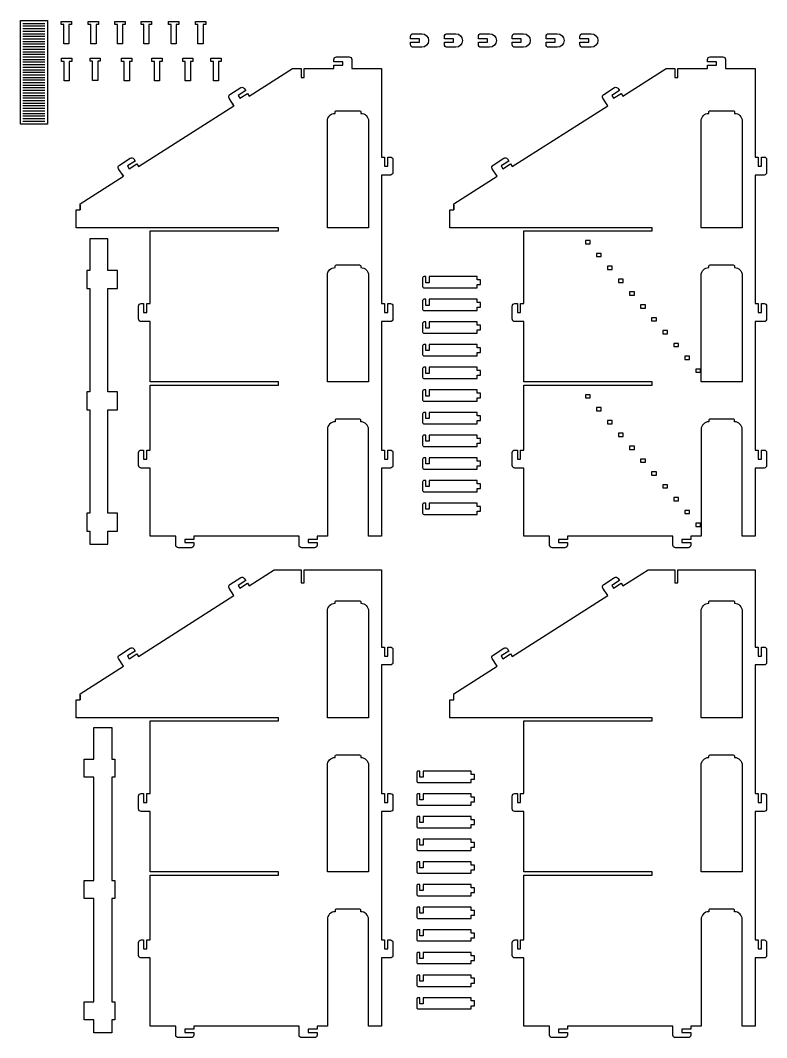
# Model space of a CAD drawing. Extents: x 6592 to 12102, y -827 to 2201.
# Drawn here: x 10708 to 12102, y 258 to 2158 of the extents above; entities that cross this region are included whole.
import ezdxf

# ---------------------------------------------------------------- set-up
doc = ezdxf.new("R2010")
doc.units = 0
doc.header["$MEASUREMENT"] = 0
doc.layers.add('LAYER_1', color=18, linetype='CONTINUOUS')

msp = doc.modelspace()

# ---------------------------------------------------------------- linework, layer by layer
at = {"layer": 'LAYER_1'}
for points in [[(10708.2, 2157.8), (10759, 2157.8), (10759, 1963.9), (10708.2, 1963.9)], [(10798.8, 2149.9), (10798.8, 2113.9), (10789.2, 2113.9), (10789.2, 2149.9), (10784.4, 2149.9), (10784.4, 2155.9), (10803.6, 2155.9), (10803.6, 2149.9)], [(10849.5, 2149.9), (10849.5, 2113.9), (10839.9, 2113.9), (10839.9, 2149.9), (10835.1, 2149.9), (10835.1, 2155.9), (10854.3, 2155.9), (10854.3, 2149.9)], [(10899.1, 2149.9), (10899.1, 2113.9), (10889.5, 2113.9), (10889.5, 2149.9), (10884.7, 2149.9), (10884.7, 2155.9), (10903.9, 2155.9), (10903.9, 2149.9)], [(10948.3, 2149.9), (10948.3, 2113.9), (10938.7, 2113.9), (10938.7, 2149.9), (10933.9, 2149.9), (10933.9, 2155.9), (10953.1, 2155.9), (10953.1, 2149.9)], [(10999.5, 2149.9), (10999.5, 2113.9), (10989.9, 2113.9), (10989.9, 2149.9), (10985.1, 2149.9), (10985.1, 2155.9), (11004.3, 2155.9), (11004.3, 2149.9)], [(11049.6, 2149.9), (11049.6, 2113.9), (11040, 2113.9), (11040, 2149.9), (11035.2, 2149.9), (11035.2, 2155.9), (11054.4, 2155.9), (11054.4, 2149.9)], [(10799.5, 2081.1), (10799.5, 2045.1), (10789.9, 2045.1), (10789.9, 2081.1), (10785.1, 2081.1), (10785.1, 2087.1), (10804.3, 2087.1), (10804.3, 2081.1)], [(10852.7, 2081.5), (10852.7, 2045.5), (10843.1, 2045.5), (10843.1, 2081.5), (10838.3, 2081.5), (10838.3, 2087.5), (10857.5, 2087.5), (10857.5, 2081.5)], [(10911.8, 2081.1), (10911.8, 2045.1), (10902.2, 2045.1), (10902.2, 2081.1), (10897.4, 2081.1), (10897.4, 2087.1), (10916.6, 2087.1), (10916.6, 2081.1)], [(10968.4, 2081.1), (10968.4, 2045.1), (10958.8, 2045.1), (10958.8, 2081.1), (10954, 2081.1), (10954, 2087.1), (10973.2, 2087.1), (10973.2, 2081.1)], [(11025.8, 2081.1), (11025.8, 2045.1), (11016.2, 2045.1), (11016.2, 2081.1), (11011.4, 2081.1), (11011.4, 2087.1), (11030.6, 2087.1), (11030.6, 2081.1)], [(11078.5, 2081.1), (11078.5, 2045.1), (11068.9, 2045.1), (11068.9, 2081.1), (11064.1, 2081.1), (11064.1, 2087.1), (11083.3, 2087.1), (11083.3, 2081.1)], [(10838.1, 1690.7), (10832.1, 1690.7), (10832.1, 1657.1), (10838.1, 1657.1), (10838.1, 1463.9), (10832.1, 1463.9), (10832.1, 1430.3), (10838.1, 1430.3), (10838.1, 1237.1), (10832.1, 1237.1), (10832.1, 1203.5), (10838.1, 1203.5), (10838.1, 1179.5), (10871.7, 1179.5), (10871.7, 1203.5), (10889.7, 1203.5), (10889.7, 1237.1), (10871.7, 1237.1), (10871.7, 1430.3), (10889.7, 1430.3), (10889.7, 1463.9), (10871.7, 1463.9), (10871.7, 1657.1), (10889.7, 1657.1), (10889.7, 1690.7), (10871.7, 1690.7), (10871.7, 1749.5), (10838.1, 1749.5)], [(11763.7, 1740.5), (11772.6, 1740.5), (11772.6, 1746.5), (11763.7, 1746.5)], [(11784.3, 1716.5), (11793.3, 1716.5), (11793.3, 1722.5), (11784.3, 1722.5)], [(11804.9, 1692.5), (11813.9, 1692.5), (11813.9, 1698.5), (11804.9, 1698.5)], [(11825.5, 1668.5), (11834.5, 1668.5), (11834.5, 1674.5), (11825.5, 1674.5)], [(11846.1, 1644.5), (11855.1, 1644.5), (11855.1, 1650.5), (11846.1, 1650.5)], [(11866.8, 1620.5), (11875.7, 1620.5), (11875.7, 1626.5), (11866.8, 1626.5)], [(11887.4, 1596.5), (11896.3, 1596.5), (11896.3, 1602.5), (11887.4, 1602.5)], [(11908, 1572.5), (11917, 1572.5), (11917, 1578.5), (11908, 1578.5)], [(11928.6, 1548.5), (11937.6, 1548.5), (11937.6, 1554.5), (11928.6, 1554.5)], [(11949.2, 1524.5), (11958.2, 1524.5), (11958.2, 1530.5), (11949.2, 1530.5)], [(11969.9, 1500.5), (11978.8, 1500.5), (11978.8, 1506.5), (11969.9, 1506.5)], [(11763.7, 1452.5), (11772.6, 1452.5), (11772.6, 1458.5), (11763.7, 1458.5)], [(11784.3, 1428.5), (11793.3, 1428.5), (11793.3, 1434.5), (11784.3, 1434.5)], [(11804.9, 1404.5), (11813.9, 1404.5), (11813.9, 1410.5), (11804.9, 1410.5)], [(11825.5, 1380.5), (11834.5, 1380.5), (11834.5, 1386.5), (11825.5, 1386.5)], [(11846.1, 1356.5), (11855.1, 1356.5), (11855.1, 1362.5), (11846.1, 1362.5)], [(11866.8, 1332.5), (11875.7, 1332.5), (11875.7, 1338.5), (11866.8, 1338.5)], [(11887.4, 1308.5), (11896.3, 1308.5), (11896.3, 1314.5), (11887.4, 1314.5)], [(11908, 1284.5), (11917, 1284.5), (11917, 1290.5), (11908, 1290.5)], [(11928.6, 1260.5), (11937.6, 1260.5), (11937.6, 1266.5), (11928.6, 1266.5)], [(11949.2, 1236.5), (11958.2, 1236.5), (11958.2, 1242.5), (11949.2, 1242.5)], [(11969.9, 1212.5), (11978.8, 1212.5), (11978.8, 1218.5), (11969.9, 1218.5)], [(10878.9, 778), (10884.9, 778), (10884.9, 744.4), (10878.9, 744.4), (10878.9, 551.2), (10884.9, 551.2), (10884.9, 517.6), (10878.9, 517.6), (10878.9, 324.4), (10884.9, 324.4), (10884.9, 290.8), (10878.9, 290.8), (10878.9, 266.8), (10845.3, 266.8), (10845.3, 290.8), (10827.3, 290.8), (10827.3, 324.4), (10845.3, 324.4), (10845.3, 517.6), (10827.3, 517.6), (10827.3, 551.2), (10845.3, 551.2), (10845.3, 744.4), (10827.3, 744.4), (10827.3, 778), (10845.3, 778), (10845.3, 836.8), (10878.9, 836.8)]]:
    msp.add_lwpolyline(points, close=True, dxfattribs=at)
for points in [[(10713, 2152.1), (10754.2, 2152.1)], [(10713, 2147.3), (10754.2, 2147.3)], [(10713, 2142.5), (10754.2, 2142.5)], [(10713, 2137.7), (10754.2, 2137.7)], [(10713, 2132.9), (10754.2, 2132.9)], [(10713, 2128.1), (10754.2, 2128.1)], [(10713, 2123.3), (10754.2, 2123.3)], [(10713, 2118.5), (10754.2, 2118.5)], [(10713, 2113.7), (10754.2, 2113.7)], [(10713, 2108.9), (10754.2, 2108.9)], [(10713, 2104.1), (10754.2, 2104.1)], [(10713, 2099.3), (10754.2, 2099.3)], [(10713, 2094.5), (10754.2, 2094.5)], [(10713, 2089.7), (10754.2, 2089.7)], [(10713, 2084.9), (10754.2, 2084.9)], [(10713, 2080.1), (10754.2, 2080.1)], [(10713, 2075.3), (10754.2, 2075.3)], [(10713, 2070.5), (10754.2, 2070.5)], [(10713, 2065.7), (10754.2, 2065.7)], [(10713, 2060.9), (10754.2, 2060.9)], [(10713, 2056.1), (10754.2, 2056.1)], [(10713, 2051.3), (10754.2, 2051.3)], [(10713, 2046.5), (10754.2, 2046.5)], [(10713, 2041.7), (10754.2, 2041.7)], [(10713, 2036.9), (10754.2, 2036.9)], [(10713, 2032.1), (10754.2, 2032.1)], [(10713, 2027.3), (10754.2, 2027.3)], [(10713, 2022.5), (10754.2, 2022.5)], [(10713, 2017.7), (10754.2, 2017.7)], [(11132.3, 2021.5), (11135.5, 2016.5)], [(10713, 2012.9), (10754.2, 2012.9)], [(10713, 2008.1), (10754.2, 2008.1)], [(10713, 2003.3), (10754.2, 2003.3)], [(10713, 1998.5), (10754.2, 1998.5)], [(11104, 2003.5), (11107.2, 1998.4)], [(10713, 1993.7), (10754.2, 1993.7)], [(10713, 1988.9), (10754.2, 1988.9)], [(10713, 1984.1), (10754.2, 1984.1)], [(10713, 1979.3), (10754.2, 1979.3)], [(10713, 1974.5), (10754.2, 1974.5)], [(10713, 1969.7), (10754.2, 1969.7)], [(10925.7, 1889.8), (10929, 1884.7)], [(10897.4, 1871.7), (10900.6, 1866.6)], [(11382.5, 1868.9), (11382.5, 1790.3)]]:
    msp.add_lwpolyline(points, dxfattribs=at)
for points in [[(11437.1, 2117.2), (11453.9, 2117.2), (11453.9, 2123.2), (11437.1, 2123.2), (11437.1, 2128, -0.414214), (11441.9, 2132.8), (11458.1, 2132.8, -1), (11458.1, 2107.6), (11441.9, 2107.6, -0.414214), (11437.1, 2112.4)], [(11500.4, 2117.2), (11517.2, 2117.2), (11517.2, 2123.2), (11500.4, 2123.2), (11500.4, 2128, -0.414214), (11505.2, 2132.8), (11521.4, 2132.8, -1), (11521.4, 2107.6), (11505.2, 2107.6, -0.414214), (11500.4, 2112.4)], [(11563.7, 2117.2), (11580.5, 2117.2), (11580.5, 2123.2), (11563.7, 2123.2), (11563.7, 2128, -0.414214), (11568.5, 2132.8), (11584.7, 2132.8, -1), (11584.7, 2107.6), (11568.5, 2107.6, -0.414214), (11563.7, 2112.4)], [(11627, 2117.2), (11643.8, 2117.2), (11643.8, 2123.2), (11627, 2123.2), (11627, 2128, -0.414214), (11631.8, 2132.8), (11648, 2132.8, -1), (11648, 2107.6), (11631.8, 2107.6, -0.414214), (11627, 2112.4)], [(11690.2, 2117.2), (11707, 2117.2), (11707, 2123.2), (11690.2, 2123.2), (11690.2, 2128, -0.414214), (11695, 2132.8), (11711.2, 2132.8, -1), (11711.2, 2107.6), (11695, 2107.6, -0.414214), (11690.2, 2112.4)], [(11753.5, 2117.2), (11770.3, 2117.2), (11770.3, 2123.2), (11753.5, 2123.2), (11753.5, 2128, -0.414214), (11758.3, 2132.8), (11774.5, 2132.8, -1), (11774.5, 2107.6), (11758.3, 2107.6, -0.414214), (11753.5, 2112.4)], [(10819.7, 1812.6), (10819.7, 1804.1), (10819.7, 1815), (10900.6, 1866.6), (10891.6, 1880.8, -0.414214), (10893.1, 1887.4), (10913.3, 1900.3, -0.414214), (10919.9, 1898.9), (10922.5, 1894.8), (10908.3, 1885.8), (10911.6, 1880.7), (10925.7, 1889.8), (10929, 1884.7), (11107.2, 1998.4), (11098.2, 2012.6, -0.414214), (11099.6, 2019.2), (11119.9, 2032.1, -0.414214), (11126.5, 2030.6), (11129.1, 2026.6), (11114.9, 2017.6), (11118.1, 2012.5), (11132.3, 2021.5), (11135.5, 2016.5), (11216.5, 2068.1), (11232.5, 2068.1), (11232.5, 2051.3), (11238.5, 2051.3), (11238.5, 2068.1), (11293.7, 2068.1), (11293.7, 2074.1), (11310.5, 2074.1), (11310.5, 2080.1), (11293.7, 2080.1), (11293.7, 2084.9, -0.414214), (11298.5, 2089.7), (11322.5, 2089.7, -0.414214), (11327.3, 2084.9), (11327.3, 2068.1), (11382.5, 2068.1), (11382.5, 1902.5), (11388.5, 1902.5), (11388.5, 1885.7), (11394.5, 1885.7), (11394.5, 1902.5), (11399.3, 1902.5, -0.414214), (11404.1, 1897.7), (11404.1, 1873.7, -0.414214), (11399.3, 1868.9), (11382.5, 1868.9), (11382.5, 1628.9), (11388.5, 1628.9), (11388.5, 1612.1), (11394.5, 1612.1), (11394.5, 1628.9), (11399.3, 1628.9, -0.414214), (11404.1, 1624.1), (11404.1, 1600.1, -0.414214), (11399.3, 1595.3), (11382.5, 1595.3), (11382.5, 1355.3), (11388.5, 1355.3), (11388.5, 1338.5), (11394.5, 1338.5), (11394.5, 1355.3), (11399.3, 1355.3, -0.414214), (11404.1, 1350.5), (11404.1, 1326.5, -0.414214), (11399.3, 1321.7), (11382.5, 1321.7), (11382.5, 1194.5), (11358.5, 1194.5), (11358.5, 1393.7, 0.414214), (11344.1, 1408.1), (11344.1, 1410.5, 0.414214), (11341.7, 1412.9), (11298.5, 1412.9, 0.414214), (11296.1, 1410.5), (11296.1, 1408.1, 0.414214), (11281.7, 1393.7), (11281.7, 1194.5), (11262.5, 1194.5), (11262.5, 1188.5), (11245.7, 1188.5), (11245.7, 1182.5), (11262.5, 1182.5), (11262.5, 1177.7, -0.414214), (11257.7, 1172.9), (11233.7, 1172.9, -0.414214), (11228.9, 1177.7), (11228.9, 1194.5), (11032.1, 1194.5), (11032.1, 1188.5), (11015.3, 1188.5), (11015.3, 1182.5), (11032.1, 1182.5), (11032.1, 1177.7, -0.414214), (11027.3, 1172.9), (11003.3, 1172.9, -0.414214), (10998.5, 1177.7), (10998.5, 1194.5), (10950.5, 1194.5), (10950.5, 1321.7), (10933.7, 1321.7, -0.414214), (10928.9, 1326.5), (10928.9, 1350.5, -0.414214), (10933.7, 1355.3), (10938.5, 1355.3), (10938.5, 1338.5), (10944.5, 1338.5), (10944.5, 1355.3), (10950.5, 1355.3), (10950.5, 1476.5), (11190.5, 1476.5), (11190.5, 1482.5), (10950.5, 1482.5), (10950.5, 1595.3), (10933.7, 1595.3, -0.414214), (10928.9, 1600.1), (10928.9, 1624.1, -0.414214), (10933.7, 1628.9), (10938.5, 1628.9), (10938.5, 1612.1), (10944.5, 1612.1), (10944.5, 1628.9), (10950.5, 1628.9), (10950.5, 1764.5), (11190.5, 1764.5), (11190.5, 1770.5), (10812.5, 1770.5), (10812.5, 1804.1), (10819.7, 1804.1)], [(11517.8, 1812.6), (11517.8, 1804.1), (11517.8, 1815), (11598.8, 1866.6), (11589.7, 1880.8, -0.414214), (11591.2, 1887.4), (11611.4, 1900.3, -0.414214), (11618.1, 1898.9), (11620.6, 1894.8), (11606.5, 1885.8), (11609.7, 1880.7), (11623.9, 1889.8), (11627.1, 1884.7), (11805.3, 1998.4), (11796.3, 2012.6, -0.414214), (11797.8, 2019.2), (11818, 2032.1, -0.414214), (11824.6, 2030.6), (11827.2, 2026.6), (11813.1, 2017.6), (11816.3, 2012.5), (11830.4, 2021.5), (11833.7, 2016.5), (11914.6, 2068.1), (11930.6, 2068.1), (11930.6, 2051.3), (11936.6, 2051.3), (11936.6, 2068.1), (11991.8, 2068.1), (11991.8, 2074.1), (12008.6, 2074.1), (12008.6, 2080.1), (11991.8, 2080.1), (11991.8, 2084.9, -0.414214), (11996.6, 2089.7), (12020.6, 2089.7, -0.414214), (12025.4, 2084.9), (12025.4, 2068.1), (12080.6, 2068.1), (12080.6, 1902.5), (12086.6, 1902.5), (12086.6, 1885.7), (12092.6, 1885.7), (12092.6, 1902.5), (12097.4, 1902.5, -0.414214), (12102.2, 1897.7), (12102.2, 1873.7, -0.414214), (12097.4, 1868.9), (12080.6, 1868.9), (12080.6, 1628.9), (12086.6, 1628.9), (12086.6, 1612.1), (12092.6, 1612.1), (12092.6, 1628.9), (12097.4, 1628.9, -0.414214), (12102.2, 1624.1), (12102.2, 1600.1, -0.414214), (12097.4, 1595.3), (12080.6, 1595.3), (12080.6, 1355.3), (12086.6, 1355.3), (12086.6, 1338.5), (12092.6, 1338.5), (12092.6, 1355.3), (12097.4, 1355.3, -0.414214), (12102.2, 1350.5), (12102.2, 1326.5, -0.414214), (12097.4, 1321.7), (12080.6, 1321.7), (12080.6, 1194.5), (12056.6, 1194.5), (12056.6, 1393.7, 0.414214), (12042.2, 1408.1), (12042.2, 1410.5, 0.414214), (12039.8, 1412.9), (11996.6, 1412.9, 0.414214), (11994.2, 1410.5), (11994.2, 1408.1, 0.414214), (11979.8, 1393.7), (11979.8, 1194.5), (11960.6, 1194.5), (11960.6, 1188.5), (11943.8, 1188.5), (11943.8, 1182.5), (11960.6, 1182.5), (11960.6, 1177.7, -0.414214), (11955.8, 1172.9), (11931.8, 1172.9, -0.414214), (11927, 1177.7), (11927, 1194.5), (11730.2, 1194.5), (11730.2, 1188.5), (11713.4, 1188.5), (11713.4, 1182.5), (11730.2, 1182.5), (11730.2, 1177.7, -0.414214), (11725.4, 1172.9), (11701.4, 1172.9, -0.414214), (11696.6, 1177.7), (11696.6, 1194.5), (11648.6, 1194.5), (11648.6, 1321.7), (11631.8, 1321.7, -0.414214), (11627, 1326.5), (11627, 1350.5, -0.414214), (11631.8, 1355.3), (11636.6, 1355.3), (11636.6, 1338.5), (11642.6, 1338.5), (11642.6, 1355.3), (11648.6, 1355.3), (11648.6, 1476.5), (11888.6, 1476.5), (11888.6, 1482.5), (11648.6, 1482.5), (11648.6, 1595.3), (11631.8, 1595.3, -0.414214), (11627, 1600.1), (11627, 1624.1, -0.414214), (11631.8, 1628.9), (11636.6, 1628.9), (11636.6, 1612.1), (11642.6, 1612.1), (11642.6, 1628.9), (11648.6, 1628.9), (11648.6, 1764.5), (11888.6, 1764.5), (11888.6, 1770.5), (11510.6, 1770.5), (11510.6, 1804.1), (11517.8, 1804.1)], [(11358.5, 1969.7), (11358.5, 1770.5), (11281.7, 1770.5), (11281.7, 1969.7, -0.414214), (11296.1, 1984.1), (11296.1, 1986.5, -0.414214), (11298.5, 1988.9), (11341.7, 1988.9, -0.414214), (11344.1, 1986.5), (11344.1, 1984.1, -0.414214)], [(12056.6, 1969.7), (12056.6, 1770.5), (11979.8, 1770.5), (11979.8, 1969.7, -0.414214), (11994.2, 1984.1), (11994.2, 1986.5, -0.414214), (11996.6, 1988.9), (12039.8, 1988.9, -0.414214), (12042.2, 1986.5), (12042.2, 1984.1, -0.414214)], [(11358.5, 1681.7), (11358.5, 1482.5), (11281.7, 1482.5), (11281.7, 1681.7, -0.414214), (11296.1, 1696.1), (11296.1, 1698.5, -0.414214), (11298.5, 1700.9), (11341.7, 1700.9, -0.414214), (11344.1, 1698.5), (11344.1, 1696.1, -0.414214)], [(12056.6, 1681.7), (12056.6, 1482.5), (11979.8, 1482.5), (11979.8, 1681.7, -0.414214), (11994.2, 1696.1), (11994.2, 1698.5, -0.414214), (11996.6, 1700.9), (12039.8, 1700.9, -0.414214), (12042.2, 1698.5), (12042.2, 1696.1, -0.414214)], [(11561.6, 1679.2), (11471.6, 1679.2), (11471.6, 1667.8), (11465.6, 1667.8), (11465.6, 1679.2), (11462, 1679.2, 0.414214), (11459.6, 1676.8), (11459.6, 1660.6, 0.414214), (11462, 1658.2), (11561.6, 1658.2), (11561.6, 1664.2), (11567.6, 1664.2), (11567.6, 1673.2), (11561.6, 1673.2)], [(11561.6, 1636.8), (11471.6, 1636.8), (11471.6, 1625.5), (11465.6, 1625.5), (11465.6, 1636.8), (11462, 1636.8, 0.414214), (11459.6, 1634.4), (11459.6, 1618.3, 0.414214), (11462, 1615.9), (11561.6, 1615.9), (11561.6, 1621.9), (11567.6, 1621.9), (11567.6, 1630.8), (11561.6, 1630.8)], [(11561.6, 1594.5), (11471.6, 1594.5), (11471.6, 1583.2), (11465.6, 1583.2), (11465.6, 1594.5), (11462, 1594.5, 0.414214), (11459.6, 1592.1), (11459.6, 1576, 0.414214), (11462, 1573.6), (11561.6, 1573.6), (11561.6, 1579.6), (11567.6, 1579.6), (11567.6, 1588.5), (11561.6, 1588.5)], [(11561.6, 1552.2), (11471.6, 1552.2), (11471.6, 1540.9), (11465.6, 1540.9), (11465.6, 1552.2), (11462, 1552.2, 0.414214), (11459.6, 1549.8), (11459.6, 1533.7, 0.414214), (11462, 1531.3), (11561.6, 1531.3), (11561.6, 1537.3), (11567.6, 1537.3), (11567.6, 1546.2), (11561.6, 1546.2)], [(11561.6, 1509.9), (11471.6, 1509.9), (11471.6, 1498.5), (11465.6, 1498.5), (11465.6, 1509.9), (11462, 1509.9, 0.414214), (11459.6, 1507.5), (11459.6, 1491.3, 0.414214), (11462, 1488.9), (11561.6, 1488.9), (11561.6, 1494.9), (11567.6, 1494.9), (11567.6, 1503.9), (11561.6, 1503.9)], [(11561.6, 1467.6), (11471.6, 1467.6), (11471.6, 1456.2), (11465.6, 1456.2), (11465.6, 1467.6), (11462, 1467.6, 0.414214), (11459.6, 1465.2), (11459.6, 1449, 0.414214), (11462, 1446.6), (11561.6, 1446.6), (11561.6, 1452.6), (11567.6, 1452.6), (11567.6, 1461.6), (11561.6, 1461.6)], [(11561.6, 1425.3), (11471.6, 1425.3), (11471.6, 1413.9), (11465.6, 1413.9), (11465.6, 1425.3), (11462, 1425.3, 0.414214), (11459.6, 1422.9), (11459.6, 1406.7, 0.414214), (11462, 1404.3), (11561.6, 1404.3), (11561.6, 1410.3), (11567.6, 1410.3), (11567.6, 1419.3), (11561.6, 1419.3)], [(11561.6, 1383), (11471.6, 1383), (11471.6, 1371.6), (11465.6, 1371.6), (11465.6, 1383), (11462, 1383, 0.414214), (11459.6, 1380.6), (11459.6, 1364.4, 0.414214), (11462, 1362), (11561.6, 1362), (11561.6, 1368), (11567.6, 1368), (11567.6, 1377), (11561.6, 1377)], [(11561.6, 1340.6), (11471.6, 1340.6), (11471.6, 1329.3), (11465.6, 1329.3), (11465.6, 1340.6), (11462, 1340.6, 0.414214), (11459.6, 1338.2), (11459.6, 1322.1, 0.414214), (11462, 1319.7), (11561.6, 1319.7), (11561.6, 1325.7), (11567.6, 1325.7), (11567.6, 1334.6), (11561.6, 1334.6)], [(11561.6, 1298.3), (11471.6, 1298.3), (11471.6, 1287), (11465.6, 1287), (11465.6, 1298.3), (11462, 1298.3, 0.414214), (11459.6, 1295.9), (11459.6, 1279.8, 0.414214), (11462, 1277.4), (11561.6, 1277.4), (11561.6, 1283.4), (11567.6, 1283.4), (11567.6, 1292.3), (11561.6, 1292.3)], [(11561.6, 1256), (11471.6, 1256), (11471.6, 1244.7), (11465.6, 1244.7), (11465.6, 1256), (11462, 1256, 0.414214), (11459.6, 1253.6), (11459.6, 1237.5, 0.414214), (11462, 1235.1), (11561.6, 1235.1), (11561.6, 1241.1), (11567.6, 1241.1), (11567.6, 1250), (11561.6, 1250)], [(10819.7, 897.5), (10819.7, 889), (10819.7, 899.9), (10900.6, 951.5), (10891.6, 965.7, -0.414214), (10893.1, 972.3), (10913.3, 985.2, -0.414214), (10919.9, 983.8), (10922.5, 979.7), (10908.3, 970.7), (10911.6, 965.6), (10925.7, 974.7), (10929, 969.6), (11107.2, 1083.3), (11098.2, 1097.4, -0.414214), (11099.6, 1104.1), (11119.9, 1117, -0.414214), (11126.5, 1115.5), (11129.1, 1111.5), (11114.9, 1102.4), (11118.1, 1097.4), (11132.3, 1106.4), (11135.5, 1101.4), (11182.5, 1131.3), (11232.5, 1131.3), (11232.5, 1107.3), (11238.5, 1107.3), (11238.5, 1131.3), (11382.5, 1131.3), (11382.5, 987.4), (11388.5, 987.4), (11388.5, 970.6), (11394.5, 970.6), (11394.5, 987.4), (11399.3, 987.4, -0.414214), (11404.1, 982.6), (11404.1, 958.6, -0.414214), (11399.3, 953.8), (11382.5, 953.8), (11382.5, 713.8), (11388.5, 713.8), (11388.5, 697), (11394.5, 697), (11394.5, 713.8), (11399.3, 713.8, -0.414214), (11404.1, 709), (11404.1, 685, -0.414214), (11399.3, 680.2), (11382.5, 680.2), (11382.5, 440.2), (11388.5, 440.2), (11388.5, 423.4), (11394.5, 423.4), (11394.5, 440.2), (11399.3, 440.2, -0.414214), (11404.1, 435.4), (11404.1, 411.4, -0.414214), (11399.3, 406.6), (11382.5, 406.6), (11382.5, 279.4), (11358.5, 279.4), (11358.5, 478.6, 0.414214), (11344.1, 493), (11344.1, 495.4, 0.414214), (11341.7, 497.8), (11298.5, 497.8, 0.414214), (11296.1, 495.4), (11296.1, 493, 0.414214), (11281.7, 478.6), (11281.7, 279.4), (11262.5, 279.4), (11262.5, 273.4), (11245.7, 273.4), (11245.7, 267.4), (11262.5, 267.4), (11262.5, 262.6, -0.414214), (11257.7, 257.8), (11233.7, 257.8, -0.414214), (11228.9, 262.6), (11228.9, 279.4), (11032.1, 279.4), (11032.1, 273.4), (11015.3, 273.4), (11015.3, 267.4), (11032.1, 267.4), (11032.1, 262.6, -0.414214), (11027.3, 257.8), (11003.3, 257.8, -0.414214), (10998.5, 262.6), (10998.5, 279.4), (10950.5, 279.4), (10950.5, 406.6), (10933.7, 406.6, -0.414214), (10928.9, 411.4), (10928.9, 435.4, -0.414214), (10933.7, 440.2), (10938.5, 440.2), (10938.5, 423.4), (10944.5, 423.4), (10944.5, 440.2), (10950.5, 440.2), (10950.5, 561.4), (11190.5, 561.4), (11190.5, 567.4), (10950.5, 567.4), (10950.5, 680.2), (10933.7, 680.2, -0.414214), (10928.9, 685), (10928.9, 709, -0.414214), (10933.7, 713.8), (10938.5, 713.8), (10938.5, 697), (10944.5, 697), (10944.5, 713.8), (10950.5, 713.8), (10950.5, 849.4), (11190.5, 849.4), (11190.5, 855.4), (10812.5, 855.4), (10812.5, 889), (10819.7, 889)], [(11517.8, 894.4), (11517.8, 899.9), (11598.8, 951.5), (11589.7, 965.7, -0.414214), (11591.2, 972.3), (11611.4, 985.2, -0.414214), (11618.1, 983.8), (11620.6, 979.7), (11606.5, 970.7), (11609.7, 965.6), (11623.9, 974.7), (11627.1, 969.6), (11805.3, 1083.3), (11796.3, 1097.4, -0.414214), (11797.8, 1104.1), (11818, 1117, -0.414214), (11824.6, 1115.5), (11827.2, 1111.5), (11813.1, 1102.4), (11816.3, 1097.4), (11830.4, 1106.4), (11833.7, 1101.4), (11880.6, 1131.3), (11930.6, 1131.3), (11930.6, 1107.3), (11936.6, 1107.3), (11936.6, 1131.3), (12080.6, 1131.3), (12080.6, 987.4), (12086.6, 987.4), (12086.6, 970.6), (12092.6, 970.6), (12092.6, 987.4), (12097.4, 987.4, -0.414214), (12102.2, 982.6), (12102.2, 958.6, -0.414214), (12097.4, 953.8), (12080.6, 953.8), (12080.6, 713.8), (12086.6, 713.8), (12086.6, 697), (12092.6, 697), (12092.6, 713.8), (12097.4, 713.8, -0.414214), (12102.2, 709), (12102.2, 685, -0.414214), (12097.4, 680.2), (12080.6, 680.2), (12080.6, 440.2), (12086.6, 440.2), (12086.6, 423.4), (12092.6, 423.4), (12092.6, 440.2), (12097.4, 440.2, -0.414214), (12102.2, 435.4), (12102.2, 411.4, -0.414214), (12097.4, 406.6), (12080.6, 406.6), (12080.6, 279.4), (12056.6, 279.4), (12056.6, 478.6, 0.414214), (12042.2, 493), (12042.2, 495.4, 0.414214), (12039.8, 497.8), (11996.6, 497.8, 0.414214), (11994.2, 495.4), (11994.2, 493, 0.414214), (11979.8, 478.6), (11979.8, 279.4), (11960.6, 279.4), (11960.6, 273.4), (11943.8, 273.4), (11943.8, 267.4), (11960.6, 267.4), (11960.6, 262.6, -0.414214), (11955.8, 257.8), (11931.8, 257.8, -0.414214), (11927, 262.6), (11927, 279.4), (11730.2, 279.4), (11730.2, 273.4), (11713.4, 273.4), (11713.4, 267.4), (11730.2, 267.4), (11730.2, 262.6, -0.414214), (11725.4, 257.8), (11701.4, 257.8, -0.414214), (11696.6, 262.6), (11696.6, 279.4), (11648.6, 279.4), (11648.6, 406.6), (11631.8, 406.6, -0.414214), (11627, 411.4), (11627, 435.4, -0.414214), (11631.8, 440.2), (11636.6, 440.2), (11636.6, 423.4), (11642.6, 423.4), (11642.6, 440.2), (11648.6, 440.2), (11648.6, 561.4), (11888.6, 561.4), (11888.6, 567.4), (11648.6, 567.4), (11648.6, 680.2), (11631.8, 680.2, -0.414214), (11627, 685), (11627, 709, -0.414214), (11631.8, 713.8), (11636.6, 713.8), (11636.6, 697), (11642.6, 697), (11642.6, 713.8), (11648.6, 713.8), (11648.6, 849.4), (11888.6, 849.4), (11888.6, 855.4), (11510.6, 855.4), (11510.6, 889), (11517.8, 889)], [(11358.5, 1054.6), (11358.5, 855.4), (11281.7, 855.4), (11281.7, 1054.6, -0.414214), (11296.1, 1069), (11296.1, 1071.4, -0.414214), (11298.5, 1073.8), (11341.7, 1073.8, -0.414214), (11344.1, 1071.4), (11344.1, 1069, -0.414214)], [(12056.6, 1054.6), (12056.6, 855.4), (11979.8, 855.4), (11979.8, 1054.6, -0.414214), (11994.2, 1069), (11994.2, 1071.4, -0.414214), (11996.6, 1073.8), (12039.8, 1073.8, -0.414214), (12042.2, 1071.4), (12042.2, 1069, -0.414214)], [(11358.5, 766.6), (11358.5, 567.4), (11281.7, 567.4), (11281.7, 766.6, -0.414214), (11296.1, 781), (11296.1, 783.4, -0.414214), (11298.5, 785.8), (11341.7, 785.8, -0.414214), (11344.1, 783.4), (11344.1, 781, -0.414214)], [(12056.6, 766.6), (12056.6, 567.4), (11979.8, 567.4), (11979.8, 766.6, -0.414214), (11994.2, 781), (11994.2, 783.4, -0.414214), (11996.6, 785.8), (12039.8, 785.8, -0.414214), (12042.2, 783.4), (12042.2, 781, -0.414214)], [(11550.5, 755.4), (11460.5, 755.4), (11460.5, 744.1), (11454.5, 744.1), (11454.5, 755.4), (11450.9, 755.4, 0.414214), (11448.5, 753), (11448.5, 736.9, 0.414214), (11450.9, 734.5), (11550.5, 734.5), (11550.5, 740.5), (11556.5, 740.5), (11556.5, 749.4), (11550.5, 749.4)], [(11550.5, 713.1), (11460.5, 713.1), (11460.5, 701.8), (11454.5, 701.8), (11454.5, 713.1), (11450.9, 713.1, 0.414214), (11448.5, 710.7), (11448.5, 694.6, 0.414214), (11450.9, 692.2), (11550.5, 692.2), (11550.5, 698.2), (11556.5, 698.2), (11556.5, 707.1), (11550.5, 707.1)], [(11550.5, 670.8), (11460.5, 670.8), (11460.5, 659.4), (11454.5, 659.4), (11454.5, 670.8), (11450.9, 670.8, 0.414214), (11448.5, 668.4), (11448.5, 652.2, 0.414214), (11450.9, 649.8), (11550.5, 649.8), (11550.5, 655.8), (11556.5, 655.8), (11556.5, 664.8), (11550.5, 664.8)], [(11550.5, 628.5), (11460.5, 628.5), (11460.5, 617.1), (11454.5, 617.1), (11454.5, 628.5), (11450.9, 628.5, 0.414214), (11448.5, 626.1), (11448.5, 609.9, 0.414214), (11450.9, 607.5), (11550.5, 607.5), (11550.5, 613.5), (11556.5, 613.5), (11556.5, 622.5), (11550.5, 622.5)], [(11550.5, 586.2), (11460.5, 586.2), (11460.5, 574.8), (11454.5, 574.8), (11454.5, 586.2), (11450.9, 586.2, 0.414214), (11448.5, 583.8), (11448.5, 567.6, 0.414214), (11450.9, 565.2), (11550.5, 565.2), (11550.5, 571.2), (11556.5, 571.2), (11556.5, 580.2), (11550.5, 580.2)], [(11550.5, 543.9), (11460.5, 543.9), (11460.5, 532.5), (11454.5, 532.5), (11454.5, 543.9), (11450.9, 543.9, 0.414214), (11448.5, 541.5), (11448.5, 525.3, 0.414214), (11450.9, 522.9), (11550.5, 522.9), (11550.5, 528.9), (11556.5, 528.9), (11556.5, 537.9), (11550.5, 537.9)], [(11550.5, 501.5), (11460.5, 501.5), (11460.5, 490.2), (11454.5, 490.2), (11454.5, 501.5), (11450.9, 501.5, 0.414214), (11448.5, 499.1), (11448.5, 483, 0.414214), (11450.9, 480.6), (11550.5, 480.6), (11550.5, 486.6), (11556.5, 486.6), (11556.5, 495.5), (11550.5, 495.5)], [(11550.5, 459.2), (11460.5, 459.2), (11460.5, 447.9), (11454.5, 447.9), (11454.5, 459.2), (11450.9, 459.2, 0.414214), (11448.5, 456.8), (11448.5, 440.7, 0.414214), (11450.9, 438.3), (11550.5, 438.3), (11550.5, 444.3), (11556.5, 444.3), (11556.5, 453.2), (11550.5, 453.2)], [(11550.5, 416.9), (11460.5, 416.9), (11460.5, 405.6), (11454.5, 405.6), (11454.5, 416.9), (11450.9, 416.9, 0.414214), (11448.5, 414.5), (11448.5, 398.4, 0.414214), (11450.9, 396), (11550.5, 396), (11550.5, 402), (11556.5, 402), (11556.5, 410.9), (11550.5, 410.9)], [(11550.5, 374.6), (11460.5, 374.6), (11460.5, 363.2), (11454.5, 363.2), (11454.5, 374.6), (11450.9, 374.6, 0.414214), (11448.5, 372.2), (11448.5, 356, 0.414214), (11450.9, 353.6), (11550.5, 353.6), (11550.5, 359.6), (11556.5, 359.6), (11556.5, 368.6), (11550.5, 368.6)], [(11550.5, 332.3), (11460.5, 332.3), (11460.5, 320.9), (11454.5, 320.9), (11454.5, 332.3), (11450.9, 332.3, 0.414214), (11448.5, 329.9), (11448.5, 313.7, 0.414214), (11450.9, 311.3), (11550.5, 311.3), (11550.5, 317.3), (11556.5, 317.3), (11556.5, 326.3), (11550.5, 326.3)]]:
    msp.add_lwpolyline(points, format="xyb", close=True, dxfattribs=at)

doc.saveas('drawing.dxf')
